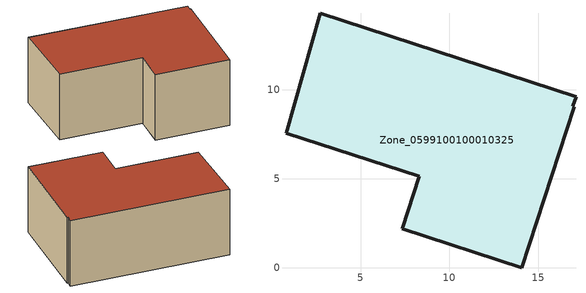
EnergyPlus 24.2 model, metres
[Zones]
Zone_0599100100010325
 floor ground (C_G): 17.02,9.06 14.07,0 7.35,2.19 8.3,5.13 0.81,7.57 2.73,14.3 17.11,9.62 16.94,9.09 z0
 wall outside (C_F): 7.35,2.19 14.07,0 17.02,9.06 16.94,9.09 17.11,9.62 2.73,14.3 0.81,7.57 8.3,5.13 7.35,2.19 z0:6.71
 roof outside (C_R): 14.07,0 17.02,9.06 16.94,9.09 17.11,9.62 2.73,14.3 0.81,7.57 8.3,5.13 7.35,2.19 z6.71
[BUILDING]
Pand.0599100100010325: North Axis=0; Terrain=City; Loads Convergence Tolerance Value=0.04; Temperature Convergence Tolerance Value=0.4; Solar Distribution=FullExterior; Maximum Number of Warmup Days=25; Minimum Number of Warmup Days=1
[Site:Location]
Rotterdam.The.Hague.AP_ZH_NLD Design_Conditions: Latitude=51.96; Longitude=4.45; Time Zone=1; Elevation=-4.5
[SITE:GROUNDTEMPERATURE:BUILDINGSURFACE]
18, 18, 18, 18, 18, 18, 18, 18, 18, 18, 18, 18
[MATERIAL] Thermal Absorptance=0.9; Solar Absorptance=0.7; Visible Absorptance=0.7
Name | Roughness | Thickness | Conductivity | Density | Specific Heat
G.D.2015-2018 | MediumSmooth | 0.15 | 0.0428571 | 540 | 1210
F.D.2015-2018 | Rough | 0.3 | 0.0666667 | 1920 | 840
R.D.2015-2018 | MediumRough | 0.2 | 0.0333333 | 1500 | 1000
[CONSTRUCTION]
C_G: G.D.2015-2018
C_F: F.D.2015-2018
C_R: R.D.2015-2018
[ZONE]
Zone_0599100100010325: Type=1; Multiplier=1; Ceiling Height=Autocalculate; Volume=Autocalculate; Floor Area=autocalculate; Part of Total Floor Area=Yes
[ZONEINFILTRATION:DESIGNFLOWRATE]
Infil_Zone_0599100100010325: Zone or ZoneList or Space or SpaceList=Zone_0599100100010325; Schedule=AlwaysOn; Design Flow Rate Calculation Method=Flow/Area; Flow Rate per Floor Area=0.0021; Constant Term Coefficient=1; Temperature Term Coefficient=0; Velocity Term Coefficient=0; Velocity Squared Term Coefficient=0
[HVACTEMPLATE:ZONE:IDEALLOADSAIRSYSTEM]
Zone_0599100100010325: Maximum Heating Supply Air Temperature=50; Minimum Cooling Supply Air Temperature=13; Maximum Heating Supply Air Humidity Ratio=0.0156; Minimum Cooling Supply Air Humidity Ratio=0.0077; Heating Limit=NoLimit; Cooling Limit=NoLimit; Dehumidification Control Type=ConstantSensibleHeatRatio; Cooling Sensible Heat Ratio=0.7; Dehumidification Setpoint=60; Humidification Control Type=None; Humidification Setpoint=30; Outdoor Air Method=None; Outdoor Air Flow Rate per Person=0.00944; Outdoor Air Flow Rate per Zone Floor Area=0; Outdoor Air Flow Rate per Zone=0; Demand Controlled Ventilation Type=None; Outdoor Air Economizer Type=NoEconomizer; Heat Recovery Type=None; Sensible Heat Recovery Effectiveness=0.7; Latent Heat Recovery Effectiveness=0.65
[ZONECONTROL:THERMOSTAT]
ThermostatControl_Zone_0599100100010325: Zone or ZoneList=Zone_0599100100010325; Control Type Schedule=DualSetpointControlType; Control 1=Thermostat_Zone_0599100100010325; Temperature Difference Between Cutout And Setpoint=0
[THERMOSTATSETPOINT:DUALSETPOINT]
Thermostat_Zone_0599100100010325: Heating Setpoint Temperature Schedule=HeatingSetpoint_Zone_0599100100010325; Cooling Setpoint Temperature Schedule=CoolingSetpoint_Zone_0599100100010325
[SCHEDULE:COMPACT]
HeatingSetpoint_Zone_0599100100010325: Through: 12/31, For: AllDays, Until: 24:00, 21
CoolingSetpoint_Zone_0599100100010325: Through: 12/31, For: AllDays, Until: 24:00, 24
DualSetpointControlType: Through: 12/31, For: AllDays, Until: 24:00, 4
AlwaysOn: Through: 12/31, For: AllDays, Until: 24:00, 1
